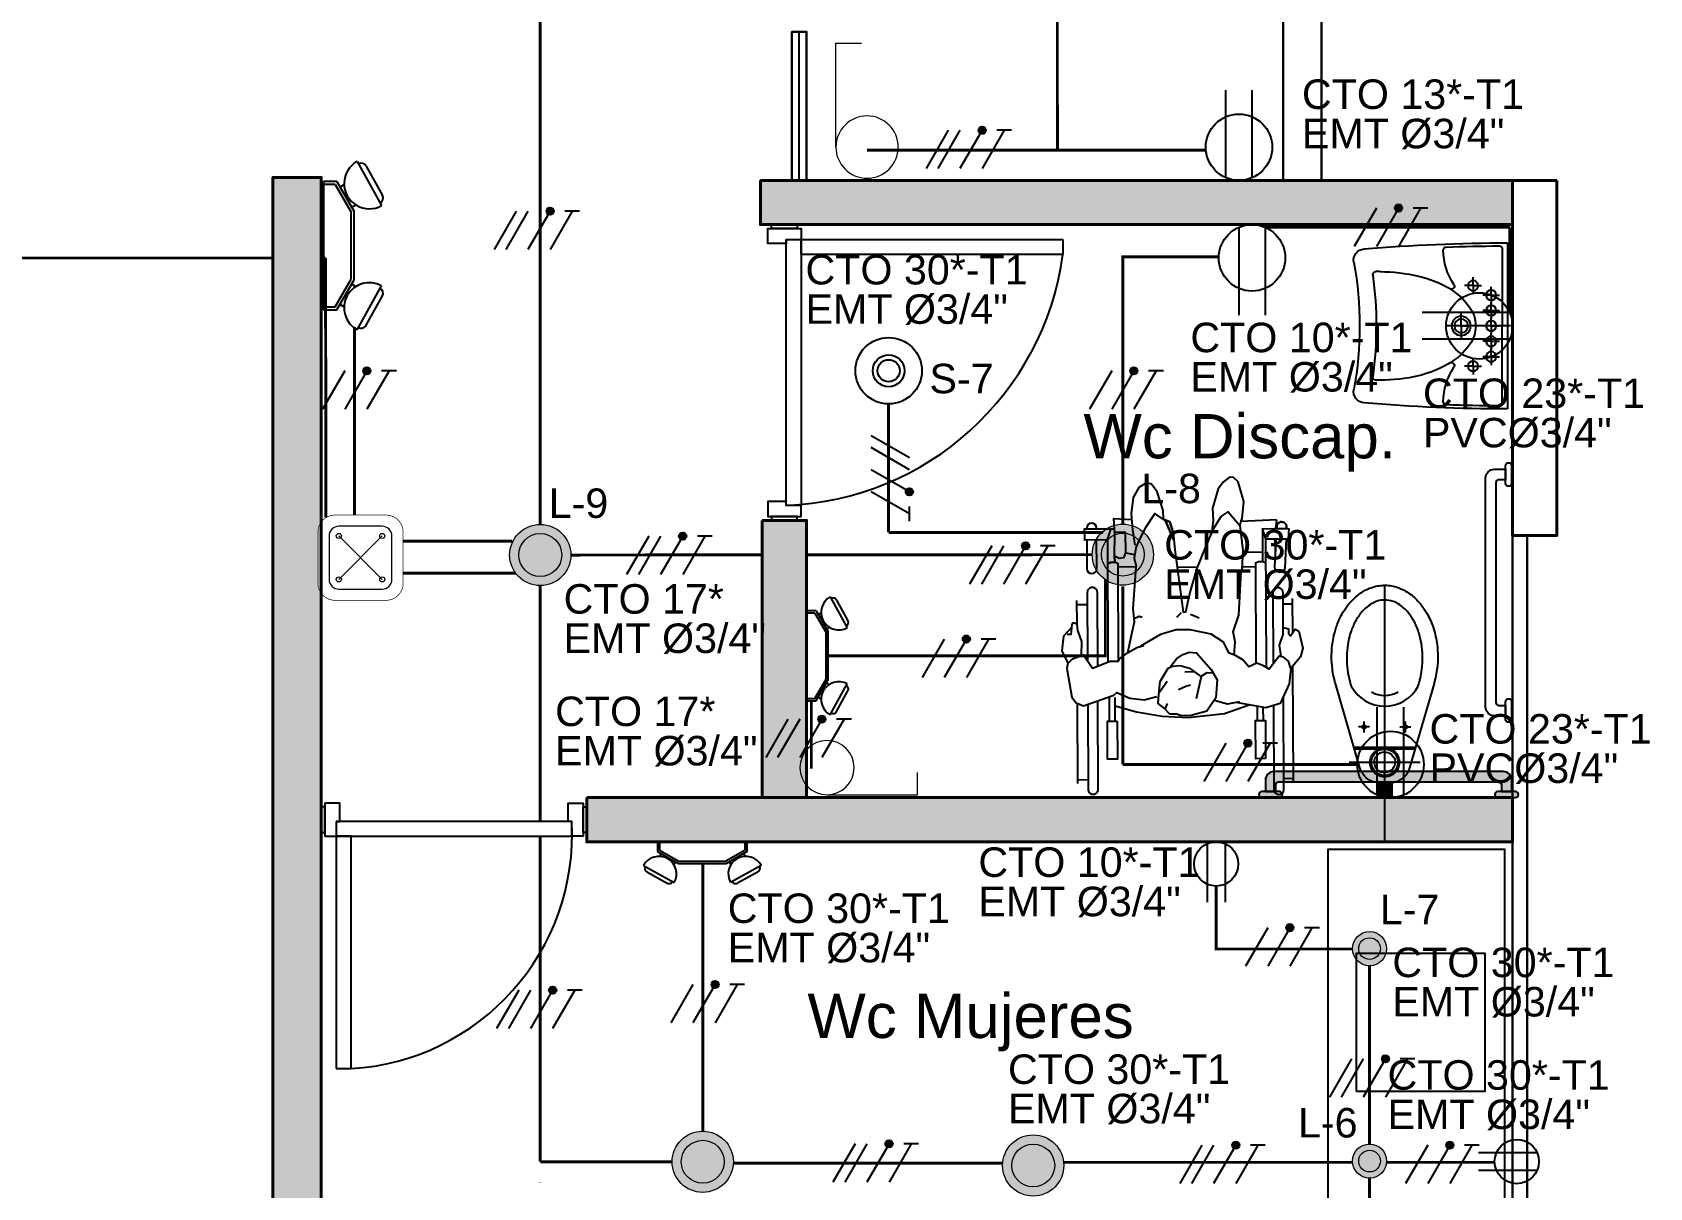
# Model space of a CAD drawing. Header units: metres. Extents: x -692 to 1029, y -233 to 3386.
# Drawn here: x 525.89 to 531.37, y 2477.69 to 2481.6 of the extents above; entities that cross this region are included whole.
import ezdxf
from ezdxf.lldxf.tags import DXFTag

# ---------------------------------------------------------------- set-up
doc = ezdxf.new("R2010")
doc.units = ezdxf.units.M
doc.linetypes.add('HIDDEN', pattern=[9.525, 6.35, -3.175])
doc.linetypes.add('LÍNEAS_OCULTASX2', pattern=[0.75, 0.5, -0.25])
for name, color, linetype in [('-ALAMBRADO', 7, 'Continuous'), ('-CN-GYD-ILUMINACION-EM', 1, 'Continuous'), ('-CN-GYD-TEXTOS', 7, 'Continuous'), ('1amobla', 253, 'Continuous'), ('A_ACHU5', 255, 'Continuous'), ('A_METAL  PROY', 177, 'Continuous'), ('A_MUEBLES FIJOS', 252, 'Continuous'), ('AMOBLAMIENTO', 252, 'Continuous'), ('BYPASS', 7, 'Continuous'), ('CAJA DE PASO', 86, 'Continuous'), ('F-2', 253, 'Continuous'), ('GG_PISO 5', 8, 'Continuous'), ('LUMINARIA DE EMERGENCIA', 1, 'Continuous'), ('LUMINARIA LED CIRCULAR', 7, 'Continuous'), ('MUEBLE', 253, 'Continuous'), ('SENSOR MOVIMIENTO', 3, 'Continuous'), ('T', 1, 'Continuous')]:
    doc.layers.add(name, color=color, linetype=linetype)
for name, color, linetype, lineweight in [('-CN-GYD-TUBERIA PVC', 96, 'PVC_LINE', 25), ('-CN-GYD-TUBERÍA ILUMINACION', 5, 'Continuous', 18), ('-CN-GYD-TUBERÍA TOMACORRIENTE PVC', 86, 'Continuous', 18), ('-CN-INTERRUPTORES DE PARED', 3, 'Continuous', 20), ('_TEXTO', 7, 'Continuous', 9), ('TEXTOS', 250, 'Continuous', 20), ('Textos 1', 7, 'Continuous', 25), ('Vidrio', 253, 'Continuous', 30)]:
    doc.layers.add(name, color=color, linetype=linetype, lineweight=lineweight)
doc.layers.add('DIM-25', color=253, linetype='Continuous', plot=False)
doc.layers.add('JCA_HATCH 254', color=7, linetype='Continuous', true_color=0xc4c4c4)
doc.layers.add('Muro', color=7, linetype='Continuous', lineweight=40, true_color=0x2e2e2e)
doc.styles.add('GYD', font='arial.ttf', dxfattribs={"height": 2.5})
doc.styles.get("Standard").update_dxf_attribs({"font": 'arial.ttf'})
tags = doc.linetypes.add('EMT_LINE', pattern='A,0.5,-0.2,["EMT",Standard,S=0.1,R=0,X=-0.1,Y=-0.05],-0.25', length=0.95).pattern_tags.tags
tags[6] = DXFTag(74, 10)
tags = doc.linetypes.add('PVC_LINE', pattern='A,0.5,-0.2,["PVC",Standard,S=0.1,R=0,X=-0.1,Y=-0.05],-0.25', length=0.95).pattern_tags.tags
tags[6] = DXFTag(74, 10)

# ---------------------------------------------------------------- blocks, each defined once
blk = doc.blocks.new('t')
at = {"layer": 'T'}
for p, q in [((0.0063, 0.03), (0.2042, 0.03)), ((0.0063, -0.03), (0.2042, -0.03))]:
    blk.add_line(p, q, dxfattribs=at)
blk.add_circle((0.075, 0), 0.075, dxfattribs=at)
blk = doc.blocks.new('OJO DE BUEY 12W')
at = {"layer": 'JCA_HATCH 254', "transparency": 33554687}
h = blk.add_hatch(color=256, dxfattribs=at)
h.dxf.hatch_style = 1
h.paths.add_polyline_path([(-103.7, 0, 1), (103.7, 0, 1)])
h.paths.add_polyline_path([(72.7, 0, -1), (-72.7, 0, -1)], flags=16)
at = {"layer": 'LUMINARIA LED CIRCULAR', "linetype": 'EMT_LINE', "lineweight": 5, "ltscale": 10}
h = blk.add_hatch(color=256, dxfattribs=at)
h.dxf.hatch_style = 1
h.set_gradient(color1=(147, 149, 152), color2=(248, 246, 176), name='SPHERICAL')
edge = h.paths.add_edge_path()
edge.add_arc((0, 0), 72.7, 0, 360)
at = {"layer": 'LUMINARIA LED CIRCULAR', "linetype": 'Continuous', "lineweight": 5, "ltscale": 10}
for radius in [103.7, 72.7]:
    blk.add_circle((0, 0), radius, dxfattribs=at)
blk = doc.blocks.new('2x')
at = {"layer": '-ALAMBRADO'}
h = blk.add_hatch(color=256, dxfattribs=at)
edge = h.paths.add_edge_path()
edge.add_arc((0.075, 0.13), 0.025, 0, 360)
for p, q in [((-0.075, 0.13), (-0.225, -0.13)), ((0.075, 0.13), (-0.075, -0.13)), ((0.225, 0.13), (0.075, -0.13))]:
    blk.add_line(p, q, dxfattribs=at)
blk.add_lwpolyline([(0.275, 0.13), (0.175, 0.13)], dxfattribs=at)
blk.add_circle((0.075, 0.13), 0.025, dxfattribs=at)
blk = doc.blocks.new('*U28')
at = {"layer": '-ALAMBRADO'}
blk.add_blockref('2x', (0, 0), dxfattribs=at)
blk = doc.blocks.new('*U35')
at = {"layer": '-CN-GYD-ILUMINACION-EM', "ltscale": 0.3}
for p, q in [((-144.9, 269.7), (-200.1, 170.2)), ((-114.3, 285.4), (-197.3, 135.9)), ((-118.9, 277.1), (-118.9, 277.1)), ((-192.7, 144.3), (-192.7, 144.3)), ((-114.3, -285.4), (-197.3, -135.9)), ((-192.7, -144.3), (-192.7, -144.3)), ((-144.9, -269.7), (-200.1, -170.2)), ((-118.9, -277.1), (-118.9, -277.1))]:
    blk.add_line(p, q, dxfattribs=at)
at = {"layer": '-CN-GYD-ILUMINACION-EM'}
for p, q in [((0, 217.4), (-46, 217.4)), ((0, 207.4), (-40.2, 207.4)), ((0, -217.4), (0, 217.4)), ((-104.3, 116.3), (-104.3, -116.3)), ((-94.3, 113.6), (-94.3, -113.6)), ((-46, -217.4), (0, -217.4)), ((-40.2, -207.4), (0, -207.4))]:
    blk.add_line(p, q, dxfattribs=at)
for points in [[(-46, 217.4), (-104.3, 116.3)], [(-40.2, 207.4), (-94.3, 113.6)], [(-56.3, 199.4), (-70.4, 207.5)], [(-96.3, 130.1), (-110.4, 138.2)], [(-96.3, -130.1), (-110.4, -138.2)], [(-46, -217.4), (-104.3, -116.3)], [(-40.2, -207.4), (-94.3, -113.6)], [(-56.3, -199.4), (-70.4, -207.5)]]:
    blk.add_lwpolyline(points, dxfattribs=at)
at = {"layer": '-CN-GYD-ILUMINACION-EM', "ltscale": 0.3}
for centre, radius, start, end in [((-155.8, 210.7), 85.5, 240.97153, 60.97153), ((-128.2, 260.4), 19.1, 60.97153, 150.97153), ((-183.4, 160.9), 19.1, 150.97153, 240.97153), ((-183.4, -160.9), 19.1, 119.02847, 209.02847), ((-155.8, -210.7), 85.5, 299.02847, 119.02847), ((-128.2, -260.4), 19.1, 209.02847, 299.02847)]:
    blk.add_arc(centre, radius, start, end, dxfattribs=at)
at = {"layer": '-CN-GYD-TEXTOS', "style": 'GYD'}
blk.add_attdef('5', (-68.5, -405.5), '', height=125, rotation=90, dxfattribs=at)
blk = doc.blocks.new('Caja de paso')
at = {"layer": '-CN-GYD-TUBERÍA TOMACORRIENTE PVC', "const_width": 0.00173}
blk.add_lwpolyline([(-0.1111, 0.0667), (-0.1111, -0.0667, 0.414214), (-0.0667, -0.1111), (0.0667, -0.1111, 0.414214), (0.1111, -0.0667), (0.1111, 0.0667, 0.414214), (0.0667, 0.1111), (-0.0667, 0.1111, 0.414214)], format="xyb", close=True, dxfattribs=at)
at = {"layer": '-CN-GYD-TUBERÍA TOMACORRIENTE PVC'}
blk.add_lwpolyline([(-0.0566, -0.0819), (0.0566, -0.0819, 0.414214), (0.0819, -0.0566), (0.0819, 0.0566, 0.414214), (0.0566, 0.0819), (-0.0566, 0.0819, 0.414214), (-0.0819, 0.0566), (-0.0819, -0.0566, 0.414214)], format="xyb", close=True, dxfattribs=at)
at = {"layer": '-CN-GYD-TUBERÍA TOMACORRIENTE PVC', "linetype": 'LÍNEAS_OCULTASX2'}
for points in [[(-0.0566, 0.0566), (0.0566, -0.0566)], [(0.0566, 0.0566), (-0.0566, -0.0566)]]:
    blk.add_lwpolyline(points, dxfattribs=at)
at = {"layer": '-CN-GYD-TUBERÍA TOMACORRIENTE PVC'}
for centre in [(-0.0566, 0.0566), (0.0566, 0.0566), (-0.0566, -0.0566), (0.0566, -0.0566)]:
    blk.add_circle(centre, 0.00665, dxfattribs=at)
blk = doc.blocks.new('*U47')
at = {"layer": '-CN-GYD-ILUMINACION-EM', "ltscale": 0.3}
for p, q in [((-114.3, 285.4), (-197.3, 135.9)), ((-118.9, 277.1), (-118.9, 277.1)), ((-144.9, 269.7), (-200.1, 170.2)), ((-192.7, 144.3), (-192.7, 144.3)), ((-114.3, -285.4), (-197.3, -135.9)), ((-192.7, -144.3), (-192.7, -144.3)), ((-144.9, -269.7), (-200.1, -170.2)), ((-118.9, -277.1), (-118.9, -277.1))]:
    blk.add_line(p, q, dxfattribs=at)
at = {"layer": '-CN-GYD-ILUMINACION-EM'}
for p, q in [((0, 217.4), (-46, 217.4)), ((0, 207.4), (-40.2, 207.4)), ((0, -217.4), (0, 217.4)), ((-104.3, 116.3), (-104.3, -116.3)), ((-94.3, 113.6), (-94.3, -113.6)), ((-46, -217.4), (0, -217.4)), ((-40.2, -207.4), (0, -207.4))]:
    blk.add_line(p, q, dxfattribs=at)
for points in [[(-46, 217.4), (-104.3, 116.3)], [(-40.2, 207.4), (-94.3, 113.6)], [(-56.3, 199.4), (-70.4, 207.5)], [(-96.3, 130.1), (-110.4, 138.2)], [(-96.3, -130.1), (-110.4, -138.2)], [(-46, -217.4), (-104.3, -116.3)], [(-40.2, -207.4), (-94.3, -113.6)], [(-56.3, -199.4), (-70.4, -207.5)]]:
    blk.add_lwpolyline(points, dxfattribs=at)
at = {"layer": '-CN-GYD-ILUMINACION-EM', "ltscale": 0.3}
for centre, radius, start, end in [((-155.8, 210.7), 85.5, 240.9715, 60.9715), ((-128.2, 260.4), 19.1, 60.9715, 150.9715), ((-183.4, 160.9), 19.1, 150.9715, 240.9715), ((-183.4, -160.9), 19.1, 119.0285, 209.0285), ((-155.8, -210.7), 85.5, 299.0285, 119.0285), ((-128.2, -260.4), 19.1, 209.0285, 299.0285)]:
    blk.add_arc(centre, radius, start, end, dxfattribs=at)
at = {"layer": '-CN-GYD-TEXTOS', "style": 'GYD'}
blk.add_attdef('5', (-68.5, -405.5), '', height=125, rotation=90, dxfattribs=at)
blk = doc.blocks.new('*U66')
at = {"layer": '-CN-GYD-ILUMINACION-EM', "ltscale": 0.3}
for p, q in [((-144.9, 269.7), (-200.1, 170.2)), ((-114.3, 285.4), (-197.3, 135.9)), ((-118.9, 277.1), (-118.9, 277.1)), ((-192.7, 144.3), (-192.7, 144.3)), ((-114.3, -285.4), (-197.3, -135.9)), ((-192.7, -144.3), (-192.7, -144.3)), ((-144.9, -269.7), (-200.1, -170.2)), ((-118.9, -277.1), (-118.9, -277.1))]:
    blk.add_line(p, q, dxfattribs=at)
at = {"layer": '-CN-GYD-ILUMINACION-EM'}
for p, q in [((0, 217.4), (-46, 217.4)), ((0, 207.4), (-40.2, 207.4)), ((0, -217.4), (0, 217.4)), ((-104.3, 116.3), (-104.3, -116.3)), ((-94.3, 113.6), (-94.3, -113.6)), ((-46, -217.4), (0, -217.4)), ((-40.2, -207.4), (0, -207.4))]:
    blk.add_line(p, q, dxfattribs=at)
for points in [[(-46, 217.4), (-104.3, 116.3)], [(-40.2, 207.4), (-94.3, 113.6)], [(-56.3, 199.4), (-70.4, 207.5)], [(-96.3, 130.1), (-110.4, 138.2)], [(-96.3, -130.1), (-110.4, -138.2)], [(-46, -217.4), (-104.3, -116.3)], [(-40.2, -207.4), (-94.3, -113.6)], [(-56.3, -199.4), (-70.4, -207.5)]]:
    blk.add_lwpolyline(points, dxfattribs=at)
at = {"layer": '-CN-GYD-ILUMINACION-EM', "ltscale": 0.3}
for centre, radius, start, end in [((-155.8, 210.7), 85.5, 240.97153, 60.97153), ((-128.2, 260.4), 19.1, 60.97153, 150.97153), ((-183.4, 160.9), 19.1, 150.97153, 240.97153), ((-183.4, -160.9), 19.1, 119.02847, 209.02847), ((-155.8, -210.7), 85.5, 299.02847, 119.02847), ((-128.2, -260.4), 19.1, 209.02847, 299.02847)]:
    blk.add_arc(centre, radius, start, end, dxfattribs=at)
at = {"layer": '-CN-GYD-TEXTOS', "style": 'GYD'}
blk.add_attdef('5', (-68.5, -405.5), '', height=125, rotation=90, dxfattribs=at)
blk = doc.blocks.new('A$C14b492fb')
at = {"layer": '-CN-INTERRUPTORES DE PARED', "color": 3, "extrusion": (0, 0, -1)}
blk.add_lwpolyline([(0, 0.3527), (0, 0), (-0.0862, 0)], dxfattribs=at)
blk.add_circle((-0.1056, 0.3527), 0.1056, dxfattribs=at)
blk = doc.blocks.new('3x')
at = {"layer": '-ALAMBRADO'}
h = blk.add_hatch(color=256, dxfattribs=at)
edge = h.paths.add_edge_path()
edge.add_arc((0.078, 0.13), 0.025, 0, 360)
for p, q in [((-0.152, 0.13), (-0.302, -0.13)), ((-0.072, 0.13), (-0.222, -0.13)), ((0.078, 0.13), (-0.072, -0.13)), ((0.228, 0.13), (0.078, -0.13))]:
    blk.add_line(p, q, dxfattribs=at)
blk.add_lwpolyline([(0.278, 0.13), (0.178, 0.13)], dxfattribs=at)
blk.add_circle((0.078, 0.13), 0.025, dxfattribs=at)
blk = doc.blocks.new('*U29')
at = {"layer": '-ALAMBRADO'}
blk.add_blockref('3x', (0, 0), dxfattribs=at)
blk = doc.blocks.new('Sensor 360º_')
at = {"layer": 'SENSOR MOVIMIENTO'}
for radius in [0.1126, 0.054, 0.0375]:
    blk.add_circle((0, 0), radius, dxfattribs=at)
blk = doc.blocks.new('A$Cd32da91f')
at = {"layer": '-CN-GYD-TUBERÍA ILUMINACION', "linetype": 'EMT_LINE', "lineweight": 5, "ltscale": 10}
h = blk.add_hatch(color=256, dxfattribs=at)
h.dxf.hatch_style = 1
h.set_gradient(color1=(248, 215, 49), color2=(248, 215, 49), name='INVSPHERICAL')
h.paths.add_polyline_path([(0.0875, -0.0302), (0.0971, -0.032), (0.1061, -0.0355), (0.1144, -0.0406), (0.1216, -0.0472), (0.1274, -0.0549), (0.1318, -0.0636), (0.1344, -0.073), (0.1353, -0.0827), (0.1344, -0.0923), (0.1318, -0.1017), (0.1274, -0.1104), (0.1216, -0.1181), (0.1144, -0.1247), (0.1061, -0.1298), (0.0971, -0.1333), (0.0875, -0.1351), (0.0778, -0.1351), (0.0682, -0.1333), (0.0592, -0.1298), (0.0509, -0.1247), (0.0437, -0.1181), (0.0379, -0.1104), (0.0336, -0.1017), (0.0309, -0.0923), (0.03, -0.0827), (0.0309, -0.073), (0.0336, -0.0636), (0.0379, -0.0549), (0.0437, -0.0472), (0.0509, -0.0406), (0.0592, -0.0355), (0.0682, -0.032), (0.0778, -0.0302)])
at = {"transparency": 33554687}
h = blk.add_hatch(color=256, dxfattribs=at)
h.dxf.hatch_style = 1
edge = h.paths.add_edge_path()
edge.add_ellipse((0.0827, -0.0827), major_axis=(0.0514, 0.0514), ratio=1, start_angle=0, end_angle=360)
edge.add_ellipse((0.0827, -0.0827), major_axis=(0.0584, 0.0584), ratio=1, start_angle=0, end_angle=360)
edge.add_ellipse((0.0827, -0.0827), major_axis=(0.0514, 0.0514), ratio=1, start_angle=0, end_angle=360)
edge.add_ellipse((0.0827, -0.0827), major_axis=(0.0584, 0.0584), ratio=1, start_angle=0, end_angle=360)
edge.add_ellipse((0.0827, -0.0827), major_axis=(0.0514, 0.0514), ratio=1, start_angle=0, end_angle=360)
edge.add_ellipse((0.0827, -0.0827), major_axis=(0.0584, 0.0584), ratio=1, start_angle=0, end_angle=360)
h = blk.add_hatch(dxfattribs=at)
h.set_pattern_fill('ANGLE', color=256)
h.set_pattern_definition([(0, (0, 0), (0, 6.985), [5.08, -1.905]), (90, (0, 0), (-6.985, 4e-16), [5.08, -1.905])])
edge = h.paths.add_edge_path()
edge.add_ellipse((0.0827, -0.0827), major_axis=(0.0584, 0.0584), ratio=1, start_angle=0, end_angle=360)
edge = h.paths.add_edge_path(flags=16)
edge.add_ellipse((0.0827, -0.0827), major_axis=(0.0372, 0.0372), ratio=1, start_angle=0, end_angle=360)
h = blk.add_hatch(color=256, dxfattribs=at)
h.dxf.hatch_style = 1
edge = h.paths.add_edge_path()
edge.add_ellipse((0.0827, -0.0827), major_axis=(0.0584, 0.0584), ratio=1, start_angle=0, end_angle=360)
edge = h.paths.add_edge_path(flags=16)
edge.add_ellipse((0.0827, -0.0827), major_axis=(0.0372, 0.0372), ratio=1, start_angle=0, end_angle=360)
at = {"layer": '-CN-GYD-TUBERÍA ILUMINACION', "linetype": 'Continuous', "ltscale": 10}
for major_axis in [(0.0584, 0.0584), (0.0372, 0.0372)]:
    blk.add_ellipse((0.0827, -0.0827), major_axis=major_axis, ratio=1, start_param=5.497787, end_param=11.780972, dxfattribs=at)
blk = doc.blocks.new('DISCAPACITADO PLANTA')
for points in [[(0.2917, 0.8958), (0.2908, 0.9253), (0.27, 0.9892), (0.2518, 1.0146), (0.2345, 1.019), (0.2082, 1.0038), (0.1889, 0.9694), (0.1821, 0.9144), (0.187, 0.8605), (0.1952, 0.8075)], [(0.6744, 0.894), (0.5545, 0.8887), (0.5585, 0.8983), (0.5637, 0.9562), (0.5446, 1.0232), (0.5291, 1.0379), (0.5161, 1.0383), (0.4953, 1.0224), (0.4775, 0.9995), (0.4577, 0.9332), (0.4599, 0.8913), (0.4599, 0.8913), (0.4551, 0.848)], [(0.1266, 0.8531), (0.1621, 0.8526), (0.1636, 0.7815), (0.1563, 0.7655), (0.1417, 0.7628), (0.1254, 0.7708), (0.1267, 0.8456), (0.1239, 0.8981), (0.1839, 0.8947)], [(0.3275, 0.8246), (0.299, 0.8908), (0.2628, 0.9155), (0.23, 0.8656), (0.2078, 0.8238), (0.1984, 0.7987), (0.1929, 0.7645), (0.199, 0.7352), (0.1981, 0.7337), (0.1881, 0.5936), (0.1925, 0.5466), (0.1925, 0.5466), (0.1823, 0.5022), (0.1696, 0.4422)], [(0.2935, 0.8946), (0.3136, 0.8877), (0.3248, 0.8507), (0.3308, 0.7926), (0.3586, 0.581), (0.3676, 0.5817), (0.3802, 0.6394), (0.4066, 0.73), (0.4333, 0.7963), (0.4333, 0.7963), (0.4623, 0.8653), (0.4874, 0.9054), (0.5109, 0.9207), (0.5508, 0.8746), (0.5607, 0.7894), (0.5578, 0.7263)], [(0.5545, 0.8887), (0.5508, 0.8746)], [(0.6744, 0.894), (0.6711, 0.8644)], [(0.1258, 0.8624), (0.0232, 0.862), (0.0237, 0.8265), (0.1019, 0.8269)], [(0.1019, 0.8269), (0.1036, 0.4123)], [(0.1022, 0.8271), (0.1135, 0.8617)], [(0.6271, 0.8639), (0.7174, 0.8649)], [(0.641, 0.3929), (0.6391, 0.8292), (0.6271, 0.8639), (0.6276, 0.752)], [(0.6391, 0.8292), (0.7157, 0.8295), (0.7157, 0.8295), (0.7174, 0.865)], [(0.6686, 0.8293), (0.6721, 0.7862)], [(0.1254, 0.7708), (0.1274, 0.7499)], [(0.1636, 0.7815), (0.1948, 0.7764)], [(0.6275, 0.7831), (0.5605, 0.7844)], [(0.1392, 0.4154), (0.1378, 0.7445), (0.1274, 0.7499), (0.1126, 0.7498), (0.1022, 0.7443)], [(0.1378, 0.7356), (0.1989, 0.7349)], [(0.3385, 0.734), (0.4084, 0.7347)], [(0.5314, 0.4354), (0.5352, 0.4806), (0.5352, 0.4806), (0.5286, 0.5145), (0.5286, 0.5145), (0.547, 0.571), (0.5555, 0.7186), (0.5555, 0.7186), (0.5604, 0.7348), (0.5604, 0.7348), (0.6041, 0.7356)], [(0.6395, 0.7466), (0.629, 0.752), (0.6143, 0.752), (0.6039, 0.7465), (0.6053, 0.4064)], [(-0.0027, 0.6209), (-0.0023, 0.5411)], [(-0.0026, 0.6073), (0.0337, 0.6074)], [(0.6974, 0.6093), (0.7283, 0.6094)], [(0.7283, 0.6274), (0.7288, 0.5097)], [(0.1921, 0.56), (0.2091, 0.567), (0.2195, 0.5641)], [(0.3513, 0.5791), (0.3357, 0.5629)], [(0.4123, 0.5606), (0.3835, 0.5727)], [(-0.0202, 0.5288), (-0.0465, 0.4995), (-0.0531, 0.4504), (-0.032, 0.4078), (-0.0352, 0.3905), (-0.0183, 0.2933), (-0.0042, 0.274), (0.0205, 0.2636), (0.1236, 0.2992), (0.1337, 0.309), (0.1778, 0.2892), (0.226, 0.2841), (0.2697, 0.2949)], [(0.0144, 0.4337), (0.015, 0.4813), (0.0012, 0.5184), (-0.0006, 0.5405), (-0.0145, 0.5453), (-0.0192, 0.5386), (-0.0223, 0.5053), (-0.0349, 0.5049)], [(0.698, 0.5285), (0.7161, 0.5241), (0.7159, 0.5089), (0.7229, 0.5012), (0.7378, 0.5229), (0.7505, 0.5168), (0.7637, 0.4592), (0.7564, 0.4298), (0.7238, 0.3898), (0.7156, 0.4144), (0.6986, 0.4287), (0.6845, 0.4313), (0.6496, 0.388), (0.6496, 0.388), (0.6312, 0.3985), (0.6082, 0.4076), (0.5807, 0.3955), (0.5604, 0.4188), (0.5358, 0.4338), (0.5145, 0.4415), (0.5145, 0.4415), (0.4949, 0.4792), (0.4531, 0.506), (0.3826, 0.5206), (0.3346, 0.5214), (0.2821, 0.505), (0.2135, 0.4657)], [(0.6904, 0.4302), (0.6847, 0.4688), (0.6983, 0.5091)], [(-0.0322, 0.4068), (-0.0169, 0.4227), (0.0207, 0.4359), (0.0509, 0.3915), (0.0509, 0.3915), (0.1112, 0.4153), (0.1392, 0.4153), (0.1392, 0.4153), (0.1445, 0.4234), (0.1726, 0.4445), (0.2019, 0.4613), (0.2252, 0.4683)], [(0.3153, 0.3964), (0.3357, 0.4229), (0.3579, 0.437), (0.3796, 0.4453), (0.4037, 0.4429), (0.4535, 0.3863), (0.4735, 0.3521), (0.4695, 0.2901), (0.4385, 0.2455), (0.3861, 0.2307), (0.3525, 0.2297), (0.3359, 0.2347), (0.3137, 0.2349), (0.2938, 0.2556), (0.2738, 0.2717), (0.2756, 0.3023), (0.2809, 0.3456), (0.3078, 0.3915), (0.3224, 0.3983), (0.3486, 0.4007), (0.3803, 0.3915), (0.4187, 0.3634), (0.4403, 0.3762), (0.456, 0.3748)], [(0.7238, 0.3898), (0.7183, 0.3378), (0.6869, 0.2717), (0.6386, 0.2564), (0.5386, 0.2752)], [(0.7293, 0.3965), (0.7309, 0.0065)], [(0.3041, 0.3461), (0.2778, 0.3076)], [(0.3425, 0.3187), (0.3676, 0.3296), (0.3838, 0.3344)], [(0.3639, 0.3789), (0.3956, 0.3793)], [(0.4193, 0.3625), (0.4025, 0.2869)], [(0.1088, 0.2113), (0.1084, 0.294)], [(0.1281, 0.2113), (0.1278, 0.2915)], [(0.5491, 0.2773), (0.5085, 0.2691), (0.4636, 0.2815)], [(-0.0012, 0.2728), (0, 0)], [(0.1279, 0.2638), (0.2008, 0.2428), (0.2875, 0.228), (0.3756, 0.2235), (0.4992, 0.2374), (0.5825, 0.2669)], [(0.2983, 0.2539), (0.3057, 0.2711)], [(0.611, 0.2134), (0.6108, 0.2616)], [(0.6304, 0.2135), (0.6302, 0.258)], [(-0.0001, 0.0131), (0.0363, 0.0133)], [(0.7309, 0.0166), (0.7, 0.0164)]]:
    blk.add_lwpolyline(points)
for points in [[(0.0652, 0.8621), (0.0652, 0.8663), (0.0652, 0.8663, 1), (0.0316, 0.8662), (0.0316, 0.8662), (0.0317, 0.8616)], [(0.6754, 0.8648), (0.6757, 0.871), (0.6757, 0.871, -1), (0.7092, 0.8695), (0.7092, 0.8695), (0.709, 0.865)], [(0.0318, 0.8266), (0.0322, 0.7283), (0.0322, 0.7283, 1), (0.0658, 0.7284), (0.0658, 0.7284), (0.0654, 0.8267)], [(0.7075, 0.8295), (0.7034, 0.7317), (0.7034, 0.7317, -1), (0.6698, 0.7331), (0.6698, 0.7331), (0.6739, 0.8291)], [(0.0692, 0.3987), (0.0681, 0.6476), (0.0681, 0.6476, 1), (0.0336, 0.6475), (0.0336, 0.6475), (0.0346, 0.4156)], [(0.6979, 0.5079), (0.6973, 0.6467), (0.6973, 0.6467, 1), (0.6627, 0.6466), (0.6627, 0.6466), (0.6638, 0.4056)], [(0.0352, 0.2687), (0.0364, -0.0189), (0.0364, -0.0189, 1), (0.071, -0.0188), (0.071, -0.0188), (0.0697, 0.2806)], [(0.6644, 0.2646), (0.6656, -0.0198), (0.6656, -0.0198, 1), (0.7001, -0.0197), (0.7001, -0.0197), (0.6988, 0.2967)]]:
    blk.add_lwpolyline(points, format="xyb")
for points in [[(0.3136, 0.8877), (0.2935, 0.8946), (0.299, 0.8908), (0.3275, 0.8246), (0.3248, 0.8507)], [(0.1267, 0.8456), (0.1258, 0.8624), (0.0232, 0.862), (0.0237, 0.8265), (0.1019, 0.8269), (0.1022, 0.7443), (0.1126, 0.7498), (0.1274, 0.7499), (0.1254, 0.7708)], [(0.1352, 0.2113), (0.1357, 0.0822), (0.1026, 0.0821), (0.1026, 0.0821), (0.102, 0.2112)], [(0.638, 0.0844), (0.6048, 0.0842), (0.6048, 0.0842), (0.6042, 0.2134), (0.6374, 0.2135)]]:
    blk.add_lwpolyline(points, close=True)
blk.add_lwpolyline([(0.6757, 0.871), (0.6754, 0.8645), (0.709, 0.8648), (0.7092, 0.8695, 1)], format="xyb", close=True)
blk = doc.blocks.new('INODORO')
at = {"layer": 'AMOBLAMIENTO'}
blk.add_hatch(color=255, dxfattribs=at).paths.add_polyline_path([(0.025, 0.05), (-0.025, 0.05), (-0.025, 0), (0.025, 0)])
at = {"layer": 'AMOBLAMIENTO', "extrusion": (-1.55665e-06, -4.47371e-06, 1)}
for p, q in [((-0.0513, 0.24, 13.5017), (-0.0887, 0.24, 13.5017)), ((-0.07, 0.2213, 13.5017), (-0.07, 0.2587, 13.5017)), ((0.0513, 0.24, 13.5017), (0.0887, 0.24, 13.5017)), ((0.07, 0.2213, 13.5017), (0.07, 0.2587, 13.5017)), ((0.103, 0.17, 13.5017), (-0.103, 0.17, 13.5017)), ((-0.0237, 0.164, 13.5017), (-0.1013, 0.164, 13.5017)), ((0.1013, 0.164, 13.5017), (0.0237, 0.164, 13.5017))]:
    blk.add_line(p, q, dxfattribs=at)
at = {"layer": 'AMOBLAMIENTO', "extrusion": (-1.55665e-06, -4.47371e-06, 1), "flags": 128}
for points, elevation in [([(0.1671, 0.3875), (0.0841, 0.1015, -0.016701), (0.0827, 0.097, -0.022806), (0.0804, 0.0911, -0.021821), (0.0776, 0.0856, -0.034751), (0.0723, 0.0775, -0.036571), (0.0655, 0.0699, -0.043988), (0.056, 0.0621, -0.052185), (0.0431, 0.0552, -0.082496), (0.0207, 0.0501, -0.014668), (0.0166, 0.05), (-0.0166, 0.05, -0.083909), (-0.0396, 0.0539, -0.098699), (-0.0632, 0.0678, -0.082496), (-0.0776, 0.0856, -0.052185), (-0.0834, 0.099, -0.009147), (-0.0841, 0.1015), (-0.1671, 0.3875, -0.038438), (-0.1773, 0.4362, -0.03221), (-0.18, 0.4779, -0.004356), (-0.18, 0.4836, -0.034754), (-0.176, 0.5285, -0.021818), (-0.1704, 0.5562, -0.013779), (-0.1656, 0.5734, -0.009024), (-0.1628, 0.582, -0.022804), (-0.1543, 0.6032, -0.021821), (-0.1445, 0.6227, -0.031515), (-0.1273, 0.6491, -0.003233), (-0.1258, 0.6511, -0.036571), (-0.1069, 0.6723, -0.043988), (-0.0805, 0.6939, -0.02205), (-0.0659, 0.7029, -0.030103), (-0.0513, 0.7099, -0.082496), (-0.0079, 0.7198, -0.014666), (0, 0.72, -0.083908), (0.0445, 0.7125, -0.043384), (0.0659, 0.7029, -0.055079), (0.1007, 0.6781, -0.050815), (0.1273, 0.6491, -0.03155), (0.1445, 0.6226, -0.052186), (0.1652, 0.5748, -0.001468), (0.1656, 0.5734, -0.042516), (0.1773, 0.5196, -0.03221), (0.18, 0.4779, -0.004357), (0.18, 0.4723, -0.034752), (0.176, 0.4274, -0.02182), (0.1704, 0.3996, -0.009707), (0.1671, 0.3875)], 13.5018), ([(0, 0.6701, 0.014666), (-0.005, 0.6699, 0.082496), (-0.0324, 0.6637, 0.044795), (-0.046, 0.6567, 0.007375), (-0.0496, 0.6542, 0.043988), (-0.0699, 0.6377, 0.036571), (-0.0844, 0.6214, 0.018877), (-0.0909, 0.6122, 0.015864), (-0.0979, 0.6006, 0.021821), (-0.1063, 0.584, 0.022804), (-0.1136, 0.5659, 0.01791), (-0.1181, 0.5512, 0.004894), (-0.1196, 0.5455, 0.021818), (-0.1248, 0.5196, 0.034754), (-0.1285, 0.4778, 0.004356), (-0.1285, 0.4725, 0.03221), (-0.126, 0.4336, 0.03362), (-0.1181, 0.3937, 0.010353), (-0.1156, 0.3852, 0.008488), (-0.1133, 0.3783)], 13.5017), ([(0.1134, 0.3783, 0.000935), (0.1136, 0.3791, 0.017908), (0.1181, 0.3937, 0.004894), (0.1196, 0.3995, 0.02182), (0.1249, 0.4253, 0.034752), (0.1285, 0.4672, 0.004357), (0.1286, 0.4725, 0.03221), (0.1261, 0.5114, 0.033619), (0.1181, 0.5512, 0.010353), (0.1157, 0.5597, 0.052186), (0.098, 0.6006, 0.015899), (0.0909, 0.6122, 0.066511), (0.0652, 0.6422, 0.040373), (0.046, 0.6567, 0.058094), (0.0282, 0.6653, 0.083908), (0, 0.6701)], 13.5017)]:
    blk.add_lwpolyline(points, format="xyb", dxfattribs=dict(at, elevation=elevation))
at = {"layer": 'AMOBLAMIENTO', "linetype": 'HIDDEN', "ltscale": 0.25, "extrusion": (-1.55665e-06, -4.47371e-06, 1), "elevation": 13.5017}
for points in [[(0, -0.1499), (0, 0.7201)], [(-0.12, 0.1201), (0.12, 0.1201)]]:
    blk.add_lwpolyline(points, dxfattribs=at)
at = {"layer": 'AMOBLAMIENTO', "extrusion": (-1.55665e-06, -4.47371e-06, 1), "elevation": 13.5017}
blk.add_lwpolyline([(0.025, 0.0501), (-0.025, 0.0501), (-0.025, 0.0001), (0.025, 0.0001)], close=True, dxfattribs=at)
at = {"layer": 'AMOBLAMIENTO', "extrusion": (-1.55665e-06, -4.47371e-06, 1)}
for major_axis, start_param, end_param in [((0.1211, -0.0421), 3.962815, 6.131668), ((0.0863, -0.03), 4.528683, 5.5658)]:
    blk.add_ellipse((0, 0.4382, 13.5017), major_axis=major_axis, ratio=1, start_param=start_param, end_param=end_param, dxfattribs=at)
for centre, major_axis in [((-0.07, 0.24, 13.5017), (0.00567, -0.00197)), ((0.07, 0.24, 13.5017), (0.00567, -0.00197)), ((0, 0.12, 13.5017), (0.0472, -0.0164)), ((0, 0.12, 13.5017), (0.0425, -0.0148)), ((0, 0.12, 13.5017), (0.0331, -0.0115))]:
    blk.add_ellipse(centre, major_axis=major_axis, ratio=1, dxfattribs=at)
blk = doc.blocks.new('BARANADA SANIT 02')
at = {"layer": 'A_ACHU5'}
h = blk.add_hatch(color=256, dxfattribs=at)
edge = h.paths.add_edge_path()
edge.add_arc((0.7725, -0.043), 0.01, 270, 360)
edge.add_line((0.7825, -0.043), (0.7825, -0.02))
edge.add_line((0.7825, -0.02), (0.8175, -0.02))
edge.add_line((0.8175, -0.02), (0.8175, -0.03))
edge.add_line((0.8175, -0.03), (0.8177, -0.03))
edge.add_line((0.8177, -0.03), (0.8177, -0.059))
edge.add_arc((0.7887, -0.059), 0.029, -90, 0, ccw=False)
edge.add_line((0.7887, -0.088), (0.5132, -0.088))
edge.add_line((0.5132, -0.088), (0.0114, -0.088))
edge.add_arc((0.0114, -0.059), 0.029, 180, 270, ccw=False)
edge.add_line((-0.0176, -0.059), (-0.0176, -0.03))
edge.add_line((-0.0176, -0.03), (-0.0176, -0.02))
edge.add_line((-0.0176, -0.02), (0.0176, -0.02))
edge.add_line((0.0176, -0.02), (0.0176, -0.043))
edge.add_arc((0.0276, -0.043), 0.01, 180, 270)
edge.add_line((0.0276, -0.053), (0.5132, -0.053))
edge.add_line((0.5132, -0.053), (0.7725, -0.053))
edge = h.paths.add_edge_path()
edge.add_arc((0.77, -0.01), 0.01, 90, 270, ccw=False)
edge.add_line((0.77, 0), (0.83, 0))
edge.add_arc((0.83, -0.01), 0.01, -90, 90, ccw=False)
edge.add_line((0.83, -0.02), (0.77, -0.02))
edge = h.paths.add_edge_path()
edge.add_arc((-0.03, -0.01), 0.01, 90, 270, ccw=False)
edge.add_line((-0.03, 0), (0.03, 0))
edge.add_arc((0.03, -0.01), 0.01, -90, 90, ccw=False)
edge.add_line((0.03, -0.02), (-0.03, -0.02))
at = {"layer": 'A_METAL  PROY'}
for points in [[(-0.03, -0.02, -1), (-0.03, 0), (0.03, 0), (0.03, 0, -1), (0.03, -0.02), (0.03, -0.02), (-0.03, -0.02)], [(0.77, -0.02, -1), (0.77, 0), (0.83, 0), (0.83, 0, -1), (0.83, -0.02), (0.83, -0.02), (0.77, -0.02)], [(0.7725, -0.053, 0.414214), (0.7825, -0.043), (0.7825, -0.02), (0.8175, -0.02), (0.8175, -0.03), (0.8177, -0.03), (0.8177, -0.059, -0.414214), (0.7887, -0.088), (0.5132, -0.088), (0.0114, -0.088, -0.414214), (-0.0176, -0.059), (-0.0176, -0.03), (-0.0176, -0.02), (0.0176, -0.02), (0.0176, -0.043, 0.414214), (0.0276, -0.053), (0.5132, -0.053)]]:
    blk.add_lwpolyline(points, format="xyb", close=True, dxfattribs=at)
blk = doc.blocks.new('BARANDA SANIT MINUS')
at = {"layer": 'A_METAL  PROY'}
for points in [[(-0.02, 0.83, -1), (0, 0.83), (0, 0.77), (0, 0.77, -1), (-0.02, 0.77), (-0.02, 0.77), (-0.02, 0.83)], [(-0.053, 0.0275, 0.414214), (-0.043, 0.0175), (-0.02, 0.0175), (-0.02, -0.0175), (-0.03, -0.0175), (-0.03, -0.0177), (-0.059, -0.0177, -0.414214), (-0.088, 0.0113), (-0.088, 0.2919), (-0.088, 0.7886, -0.414214), (-0.059, 0.8176), (-0.03, 0.8176), (-0.02, 0.8176), (-0.02, 0.7824), (-0.043, 0.7824, 0.414214), (-0.053, 0.7724), (-0.053, 0.2919)], [(-0.02, 0.03, -1), (0, 0.03), (0, -0.03), (0, -0.03, -1), (-0.02, -0.03), (-0.02, -0.03), (-0.02, 0.03)]]:
    blk.add_lwpolyline(points, format="xyb", close=True, dxfattribs=at)
blk = doc.blocks.new('lav discapacitados')
for p, q in [((0.1353, 0.125), (0.1353, 0.1399)), ((0.5032, 0.125), (0.5032, 0.1399)), ((0.3192, -0.3174), (0.3192, -0.0964)), ((0.1828, -0.19), (0.1828, -0.1617)), ((0.3192, -0.15), (0.2762, -0.1495)), ((0.3192, -0.15), (0.3192, -0.1217)), ((0.3192, -0.15), (0.3625, -0.1495)), ((0.3192, -0.15), (0.3192, -0.1783)), ((0.4557, -0.19), (0.4557, -0.1617)), ((0.1828, -0.19), (0.1545, -0.19)), ((0.1828, -0.19), (0.1828, -0.2183)), ((0.1828, -0.19), (0.2111, -0.19)), ((0.4557, -0.19), (0.4274, -0.19)), ((0.4557, -0.19), (0.484, -0.19)), ((0.4557, -0.19), (0.4557, -0.2183)), ((0.2148, -0.2514), (0.1865, -0.2514)), ((0.2148, -0.2514), (0.2148, -0.2231)), ((0.2148, -0.2514), (0.2431, -0.2514)), ((0.2148, -0.2514), (0.2148, -0.2797)), ((0.267, -0.2514), (0.2387, -0.2514)), ((0.267, -0.2514), (0.267, -0.2231)), ((0.267, -0.2514), (0.2953, -0.2514)), ((0.267, -0.2514), (0.267, -0.2797)), ((0.3192, -0.2514), (0.2909, -0.2514)), ((0.3192, -0.2514), (0.3192, -0.2231)), ((0.3192, -0.2514), (0.3475, -0.2514)), ((0.3192, -0.2514), (0.3192, -0.2797)), ((0.3714, -0.2514), (0.3431, -0.2514)), ((0.3714, -0.2514), (0.3714, -0.2231)), ((0.3714, -0.2514), (0.3997, -0.2514)), ((0.3714, -0.2514), (0.3714, -0.2797)), ((0.4236, -0.2514), (0.3953, -0.2514)), ((0.4236, -0.2514), (0.4236, -0.2231)), ((0.4236, -0.2514), (0.4519, -0.2514)), ((0.4236, -0.2514), (0.4236, -0.2797)), ((0.0377, -0.3074), (0.6007, -0.3074)), ((0.0583, -0.2892), (0.3192, -0.2892)), ((0.5802, -0.2892), (0.3192, -0.2892))]:
    blk.add_line(p, q)
blk.add_lwpolyline([(0.1353, 0.125, 0.057771), (0.1504, -0.0053, 0.071436), (0.1891, -0.1043, 0.106424), (0.2552, -0.1783, 0.158971), (0.3192, -0.1992, 0.158971)], format="xyb")
for centre, radius in [((0.3192, -0.15), 0.0325), ((0.3192, -0.15), 0.023), ((0.3192, -0.2514), 0.0174)]:
    blk.add_circle(centre, radius)
at = {"linetype": 'Continuous'}
for centre in [(0.1828, -0.19), (0.4557, -0.19), (0.2148, -0.2514), (0.267, -0.2514), (0.3714, -0.2514), (0.4236, -0.2514)]:
    blk.add_circle(centre, 0.0174, dxfattribs=at)
for centre, radius, start, end in [((5.7963, -0.3074), 5.7586, 175.15096, 180), ((0.0967, 0.1762), 0.0385, 79.4854, 175.151), ((0.3192, 1.3749), 1.1807, 259.4854, 280.5146), ((0.5417, 0.1762), 0.0385, 4.849, 100.5146), ((-5.1579, -0.3074), 5.7586, 0, 4.84904), ((0.1455, 0.1399), 0.0102, 81.9935, 180), ((0.3192, 1.3749), 1.237, 261.9935, 278.0065), ((-0.0664, 0.125), 0.5696, 346.7746, 0), ((0.4929, 0.1399), 0.0102, 0, 98.0065), ((0.1242, 0.0802), 0.3738, 330.4303, 346.7746), ((5.7963, -0.3074), 5.7483, 177.92069, 179.71619), ((0.062, -0.0992), 0.0102, 88.9603, 177.9207), ((0.0582, -0.3074), 0.2185, 56.4295, 88.9603), ((0.2442, 0.0121), 0.2358, 306.1312, 330.4303), ((0.5802, -0.3074), 0.2185, 91.0397, 123.5705), ((0.5765, -0.0992), 0.0102, 2.0793, 91.0397), ((-5.1579, -0.3074), 5.7483, 0.28381, 2.07931), ((0.1846, -0.1168), 0.0102, 236.4295, 31.5913), ((0.4538, -0.1168), 0.0102, 148.4087, 303.5705), ((0.3192, -0.0906), 0.1086, 270, 306.1312), ((0.0583, -0.2789), 0.0102, 179.7162, 270), ((0.5802, -0.2789), 0.0102, 270, 0.2838)]:
    blk.add_arc(centre, radius, start, end)
blk = doc.blocks.new('A$C9ce45cf1')
at = {"layer": 'JCA_HATCH 254', "linetype": 'Continuous', "ltscale": 0.3, "transparency": 33554687}
h = blk.add_hatch(color=256, dxfattribs=at)
h.dxf.hatch_style = 1
h.paths.add_polyline_path([(63.9062, 9.2137), (63.9061, 12.8365), (63.7426, 12.8365), (63.7426, 9.2144)])
h = blk.add_hatch(color=256, dxfattribs=at)
h.dxf.hatch_style = 1
h.paths.add_polyline_path([(65.3948, 12.8266), (67.9438, 12.8266), (67.9438, 12.6765), (65.3948, 12.6765)])
h = blk.add_hatch(color=256, dxfattribs=at)
h.dxf.hatch_style = 1
h.paths.add_polyline_path([(65.4011, 11.6741), (65.4011, 10.7345), (65.5512, 10.7345), (65.5511, 11.6741)])
h = blk.add_hatch(color=256, dxfattribs=at)
h.dxf.hatch_style = 1
h.paths.add_polyline_path([(64.8062, 10.7345), (67.9438, 10.7345), (67.9438, 10.5845), (64.8062, 10.5844)])
at = {"layer": '1amobla', "linetype": 'Continuous', "ltscale": 0.3}
blk.add_line((64.8062, 10.7345), (64.8062, 10.7029), dxfattribs=at)
blk.add_lwpolyline([(65.3948, 12.6765), (65.3948, 12.8266), (65.5012, 12.8265)], dxfattribs=at)
at = {"layer": 'AMOBLAMIENTO'}
for points in [[(67.918, 8.434), (67.918, 10.5589), (67.318, 10.5589), (67.318, 8.434)], [(67.4133, 9.7389), (67.8511, 9.7389), (67.8511, 10.206), (67.4133, 10.206)]]:
    blk.add_lwpolyline(points, close=True, dxfattribs=at)
at = {"layer": 'DIM-25'}
for centre, radius, start, end in [((65.4454, 12.7077), 0.9835, 272.1171, 352.2523), ((63.9605, 10.6103), 0.7961, 273.3863, 3.132)]:
    blk.add_arc(centre, radius, start, end, dxfattribs=at)
at = {"layer": 'F-2'}
for points in [[(65.4818, 12.6258), (65.4818, 12.6131), (65.42, 12.6131), (65.42, 12.6638), (65.5325, 12.6638), (65.5325, 12.6258)], [(65.5198, 12.6765), (65.5198, 12.6638), (65.4326, 12.6638), (65.4326, 12.6765)], [(65.4818, 11.7248), (65.4818, 11.7375), (65.42, 11.7375), (65.42, 11.6868), (65.5325, 11.6868), (65.5325, 11.7248)], [(65.5198, 11.6741), (65.5198, 11.6868), (65.4326, 11.6868), (65.4326, 11.6741)], [(63.9062, 10.6158), (63.9188, 10.6158), (63.9188, 10.7029), (63.9062, 10.7029)], [(63.9569, 10.6538), (63.9695, 10.6538), (63.9695, 10.7156), (63.9188, 10.7156), (63.9188, 10.6031), (63.9569, 10.6031)], [(64.7554, 10.6538), (64.7428, 10.6538), (64.7428, 10.7156), (64.7935, 10.7156), (64.7935, 10.6031), (64.7554, 10.6031)], [(64.8062, 10.6158), (64.7935, 10.6158), (64.7935, 10.7029), (64.8062, 10.7029)]]:
    blk.add_lwpolyline(points, dxfattribs=at)
for points in [[(65.4818, 12.6258), (65.5325, 12.6258), (65.5325, 11.7248), (65.4818, 11.7248)], [(63.9569, 10.6538), (63.9569, 10.6031), (64.7554, 10.6031), (64.7554, 10.6538)]]:
    blk.add_lwpolyline(points, close=True, dxfattribs=at)
at = {"layer": 'MUEBLE', "linetype": 'HIDDEN'}
blk.add_line((65.5262, 12.8266), (65.5262, 13.3266), dxfattribs=at)
for points in [[(65.5325, 12.5751), (65.5325, 12.6258), (66.42, 12.6258), (66.42, 12.5751)], [(64.0076, 10.6031), (63.9569, 10.6031), (63.9569, 9.8156), (64.0076, 9.8156)]]:
    blk.add_lwpolyline(points, close=True, dxfattribs=at)
at = {"layer": 'Muro'}
for points in [[(63.9062, 9.2137), (63.9061, 12.8365), (63.7426, 12.8365), (63.7426, 9.2144)], [(65.3948, 12.8266), (67.9438, 12.8266), (67.9438, 12.6765), (65.3948, 12.6765)], [(68.0939, 12.8266), (68.0939, 11.6227), (67.9438, 11.6227), (67.9438, 12.8266)], [(65.4011, 11.6741), (65.4011, 10.7345), (65.5512, 10.7345), (65.5511, 11.6741)], [(64.8062, 10.7345), (67.9438, 10.7345), (67.9438, 10.5845), (64.8062, 10.5844)]]:
    blk.add_lwpolyline(points, close=True, dxfattribs=at)
at = {"layer": 'Vidrio'}
for points in [[(67.1664, 12.8266), (67.2965, 12.8266), (67.2965, 18.0395), (67.1663, 18.0395)], [(65.5512, 12.8266), (65.5012, 12.8266), (65.5012, 13.3303), (65.5512, 13.3303)], [(67.9438, 8.4186), (67.9938, 8.4186), (67.9938, 11.6227), (67.9438, 11.6227)]]:
    blk.add_lwpolyline(points, close=True, dxfattribs=at)
at = {"xscale": -1, "rotation": 180}
blk.add_blockref('BARANADA SANIT 02', (67.1238, 10.7345), dxfattribs=at)
at = {"layer": 'A_MUEBLES FIJOS'}
for name, p in [('BARANDA SANIT MINUS', (67.9405, 11.0295)), ('DISCAPACITADO PLANTA', (66.4689, 10.782)), ('INODORO', (67.5106, 10.7341, -13.5017))]:
    blk.add_blockref(name, p, dxfattribs=at)
at = {"layer": 'AMOBLAMIENTO', "xscale": -1, "rotation": 89.99999862940636}
blk.add_blockref('lav discapacitados', (67.6199, 12.6525), dxfattribs=at)
at = {"layer": 'Textos 1', "color": 8, "linetype": 'Continuous', "ltscale": 0.3}
for s, p in [('Wc Discap.', (66.4896, 11.8844)), ('Wc Mujeres', (65.5541, 9.9195))]:
    blk.add_text(s, height=0.15, dxfattribs=at).set_placement(p)

msp = doc.modelspace()

# ---------------------------------------------------------------- linework, layer by layer
at = {"layer": '-CN-GYD-TUBERIA PVC', "linetype": 'PVC_LINE', "ltscale": 10, "const_width": 0.01}
msp.add_lwpolyline([(530.8996, 2480.6526), (530.8996, 2480.944)], dxfattribs=at)
at = {"layer": '-CN-GYD-TUBERIA PVC', "linetype": 'PVC_LINE', "ltscale": 10, "const_width": 0.01, "elevation": 0}
msp.add_lwpolyline([(530.3817, 2479.1227), (529.5875, 2479.1227)], dxfattribs=at)
at = {"layer": '-CN-GYD-TUBERÍA ILUMINACION', "linetype": 'EMT_LINE', "ltscale": 10, "const_width": 0.01}
for points in [[(527.6127, 2482.2795), (527.6127, 2479.9365)], [(529.3652, 2482.0805), (529.3657, 2481.2052)], [(528.7207, 2481.2052), (529.8691, 2481.2052)], [(530.8996, 2480.944), (530.0689, 2480.9438)], [(526.7071, 2480.8396), (525.1469, 2480.8396)], [(526.8852, 2480.8396), (526.8706, 2480.8396)], [(526.8867, 2479.9602), (526.8852, 2480.8396)], [(529.5875, 2479.9377), (529.5875, 2480.8431), (529.9128, 2480.8431)], [(526.9831, 2480.6052), (526.9831, 2479.9677)], [(529.5205, 2479.9094), (528.7937, 2479.9094)], [(527.5188, 2479.88), (527.1487, 2479.88)], [(527.7167, 2479.8327), (528.3656, 2479.8332)], [(528.5156, 2479.8333), (529.4838, 2479.834)], [(527.5303, 2479.7715), (527.1487, 2479.7715)], [(528.5887, 2479.491), (529.5282, 2479.491), (529.5282, 2479.749)], [(527.613, 2479.729), (527.613, 2478.9299)], [(528.5317, 2479.3388), (528.5317, 2479.1087)], [(527.613, 2478.8792), (527.613, 2477.776)], [(528.1637, 2477.8797), (528.1637, 2478.7875)], [(529.9038, 2478.7105), (529.9038, 2478.4972), (530.3659, 2478.4972)], [(530.4235, 2478.4405), (530.4235, 2477.8363)], [(528.06, 2477.776), (527.613, 2477.776)], [(529.1804, 2477.7715), (528.2674, 2477.7715)], [(530.3662, 2477.7741), (529.387, 2477.7741)], [(530.4816, 2477.7741), (530.8477, 2477.7741)], [(527.613, 2477.7049), (527.613, 2477.7042)], [(530.4237, 2477.7206), (530.4237, 2477.1238)]]:
    msp.add_lwpolyline(points, dxfattribs=at)
at = {"layer": '-CN-GYD-TUBERÍA ILUMINACION', "linetype": 'EMT_LINE', "ltscale": 10, "const_width": 0.01, "elevation": 0}
for points in [[(528.7937, 2480.3447), (528.7937, 2479.9094)], [(529.5875, 2479.1227), (529.5875, 2479.7267)]]:
    msp.add_lwpolyline(points, dxfattribs=at)
at = {"layer": '-CN-INTERRUPTORES DE PARED', "color": 3, "extrusion": (0, 0, -1)}
for p, q in [((528.6151, 2481.2156), (528.6151, 2481.5683)), ((528.6151, 2481.5683), (528.7013, 2481.5683))]:
    msp.add_line(p, q, dxfattribs=at)
msp.add_circle((-528.7207, 2481.2156), 0.1056, dxfattribs=at)
at = {"layer": 'GG_PISO 5', "extrusion": (-1.55665e-06, -4.47371e-06, 1)}
for centre in [(530.4051, 2479.2502, 0), (530.5451, 2479.2502, 0)]:
    msp.add_ellipse(centre, major_axis=(0.00567, -0.00197), ratio=1, dxfattribs=at)

# ---------------------------------------------------------------- block references
at = {"layer": '-CN-INTERRUPTORES DE PARED', "xscale": 0.8699200149967922, "yscale": 0.8699200149967922, "zscale": 1.242742878566846, "rotation": 90}
msp.add_blockref('A$C14b492fb', (528.8918, 2479.0203), dxfattribs=at)
msp.add_blockref('A$C9ce45cf1', (462.9645, 2468.2761))
at = {"layer": '_TEXTO', "linetype": 'Continuous', "ltscale": 10, "xscale": 0.5, "yscale": 0.5}
for name, p, zscale in [('*U29', (529.0716, 2481.2075), 320), ('*U29', (527.6073, 2480.9335, 0), 320), ('*U28', (530.4843, 2480.9439), 0.5), ('*U28', (526.9879, 2480.392), 0.5), ('*U28', (529.5875, 2480.392), 0.5), ('*U29', (528.0567, 2479.8317, 0), 320), ('*U29', (529.219, 2479.7989, 0), 320), ('*U28', (529.0197, 2479.4829, 0), 0.5), ('*U29', (528.5285, 2479.2111), 320), ('*U28', (529.974, 2479.1301, 0), 0.5), ('*U28', (530.1161, 2478.5045), 0.5), ('*U29', (527.616, 2478.2927, 0), 320), ('*U28', (528.168, 2478.3117), 0.5), ('*U29', (530.4385, 2478.06, 0), 320), ('*U29', (528.7561, 2477.7716, 0), 320), ('*U29', (529.9313, 2477.7675, 0), 320), ('*U28', (530.6583, 2477.7672), 0.5)]:
    msp.add_blockref(name, p, dxfattribs=dict(at, zscale=zscale))
at = {"layer": '_TEXTO', "linetype": 'Continuous', "ltscale": 10, "xscale": 0.5, "yscale": 0.5, "zscale": 320, "rotation": 270}
msp.add_blockref('*U29', (528.799, 2480.086, 0), dxfattribs=at)
at = {"layer": 'BYPASS', "xscale": 0.7, "yscale": 0.7}
for p in [(530.3659, 2478.5563), (530.366, 2477.8363)]:
    msp.add_blockref('A$Cd32da91f', p, dxfattribs=at)
at = {"layer": 'CAJA DE PASO', "linetype": 'Continuous', "ltscale": 10, "xscale": 1.3, "yscale": 1.3, "zscale": 45.18280937220077}
msp.add_blockref('Caja de paso', (527.0039, 2479.8237), dxfattribs=at)
at = {"layer": 'LUMINARIA DE EMERGENCIA', "linetype": 'Continuous', "ltscale": 10}
for name, p, xscale, yscale, zscale, rotation in [('*U47', (526.878, 2480.8813), 0.001, 0.001, 0.001, 180), ('*U66', (528.5156, 2479.491), 0.0007, 0.0007, 0.0007, 180), ('*U35', (528.1625, 2478.8605), 0.0007, 0.0007, 0.0007, 89.99999999999999)]:
    msp.add_blockref(name, p, dxfattribs=dict(at, xscale=xscale, yscale=yscale, zscale=zscale, rotation=rotation))
at = {"layer": 'LUMINARIA LED CIRCULAR', "xscale": 0.001, "yscale": 0.001, "zscale": 0.578415361173768}
for p in [(527.613, 2479.8328), (529.5875, 2479.834), (528.1637, 2477.776), (529.2838, 2477.7635)]:
    msp.add_blockref('OJO DE BUEY 12W', p, dxfattribs=at)
at = {"layer": 'SENSOR MOVIMIENTO'}
msp.add_blockref('Sensor 360º_', (528.7937, 2480.4573, 0), dxfattribs=at)
at = {"layer": 'T', "xscale": 1.5, "yscale": 1.5, "zscale": 1.5}
for p, rotation in [((529.9812, 2481.1026), 90), ((530.0253, 2480.9526), 270), ((530.9083, 2480.6093), 180), ((530.4948, 2479.0102, 0), 89.99999999999999)]:
    msp.add_blockref('t', p, dxfattribs=dict(at, rotation=rotation))
at = {"layer": 'T', "zscale": 1.5}
for p, rotation in [((529.9038, 2478.8605), 270), ((530.9976, 2477.7767), 180)]:
    msp.add_blockref('t', p, dxfattribs=dict(at, rotation=rotation))

# ---------------------------------------------------------------- texts
at = {"layer": 'TEXTOS', "char_height": 0.1, "attachment_point": 1}
for s, insert, width in [('\\A1;\\pxsm0.8;CTO 13*-T1\\PEMT Ø3/4"       ', (530.1945, 2481.4449), 0.732191), ('\\A1;\\pxsm0.8;CTO 30*-T1\\PEMT Ø3/4"       ', (528.5119, 2480.8499), 0.728353), ('\\A1;\\pxsm0.8;CTO 10*-T1\\PEMT Ø3/4"       ', (529.8164, 2480.6203), 0.728353), ('\\A1;\\pxsm0.8;CTO 23*-T1\\PPVCØ3/4"        ', (530.6047, 2480.431), 0.728353), ('\\A1;\\pxsm0.8;CTO 30*-T1\\PEMT Ø3/4"       ', (529.7277, 2479.9173), 0.728353), ('\\A1;\\pxsm0.8;CTO 17*\\PEMT Ø3/4"       ', (527.6921, 2479.734), 0.680604), ('\\A1;\\pxsm0.8;CTO 17*\\PEMT Ø3/4"       ', (527.6633, 2479.3529), 0.680604), ('\\A1;\\pxsm0.8;CTO 23*-T1\\PPVCØ3/4"        ', (530.627, 2479.2935), 0.728353), ('\\A1;\\pxsm0.8;CTO 10*-T1\\PEMT Ø3/4"       ', (529.0978, 2478.8417), 0.728353), ('\\A1;\\pxsm0.8;CTO 30*-T1\\PEMT Ø3/4"       ', (528.2484, 2478.6854), 0.728353), ('\\A1;\\pxsm0.8;CTO 30*-T1\\PEMT Ø3/4"       ', (530.501, 2478.5019), 0.727403), ('\\A1;\\pxsm0.8;CTO 30*-T1\\PEMT Ø3/4"       ', (529.1982, 2478.1398), 0.740184), ('\\A1;\\pxsm0.8;CTO 30*-T1\\PEMT Ø3/4"       ', (530.4848, 2478.1202), 0.728353)]:
    msp.add_mtext(s, dxfattribs=dict(at, insert=insert, width=width))
for s, width, insert in [('S-7', 0.211027, (528.9321, 2480.481)), ('\\pxqc;L-8', 0.773487, (529.3645, 2480.1084)), ('\\pxqc;L-9', 0.773487, (527.3558, 2480.0583)), ('\\pxqc;L-7', 0.773487, (530.1728, 2478.6813)), ('\\pxqc;L-6', 0.773487, (529.8953, 2477.9583))]:
    msp.add_mtext_dynamic_manual_height_columns(s, width=width, gutter_width=0.325, heights=[0], dxfattribs=dict(at, insert=insert))

doc.saveas('drawing.dxf')
